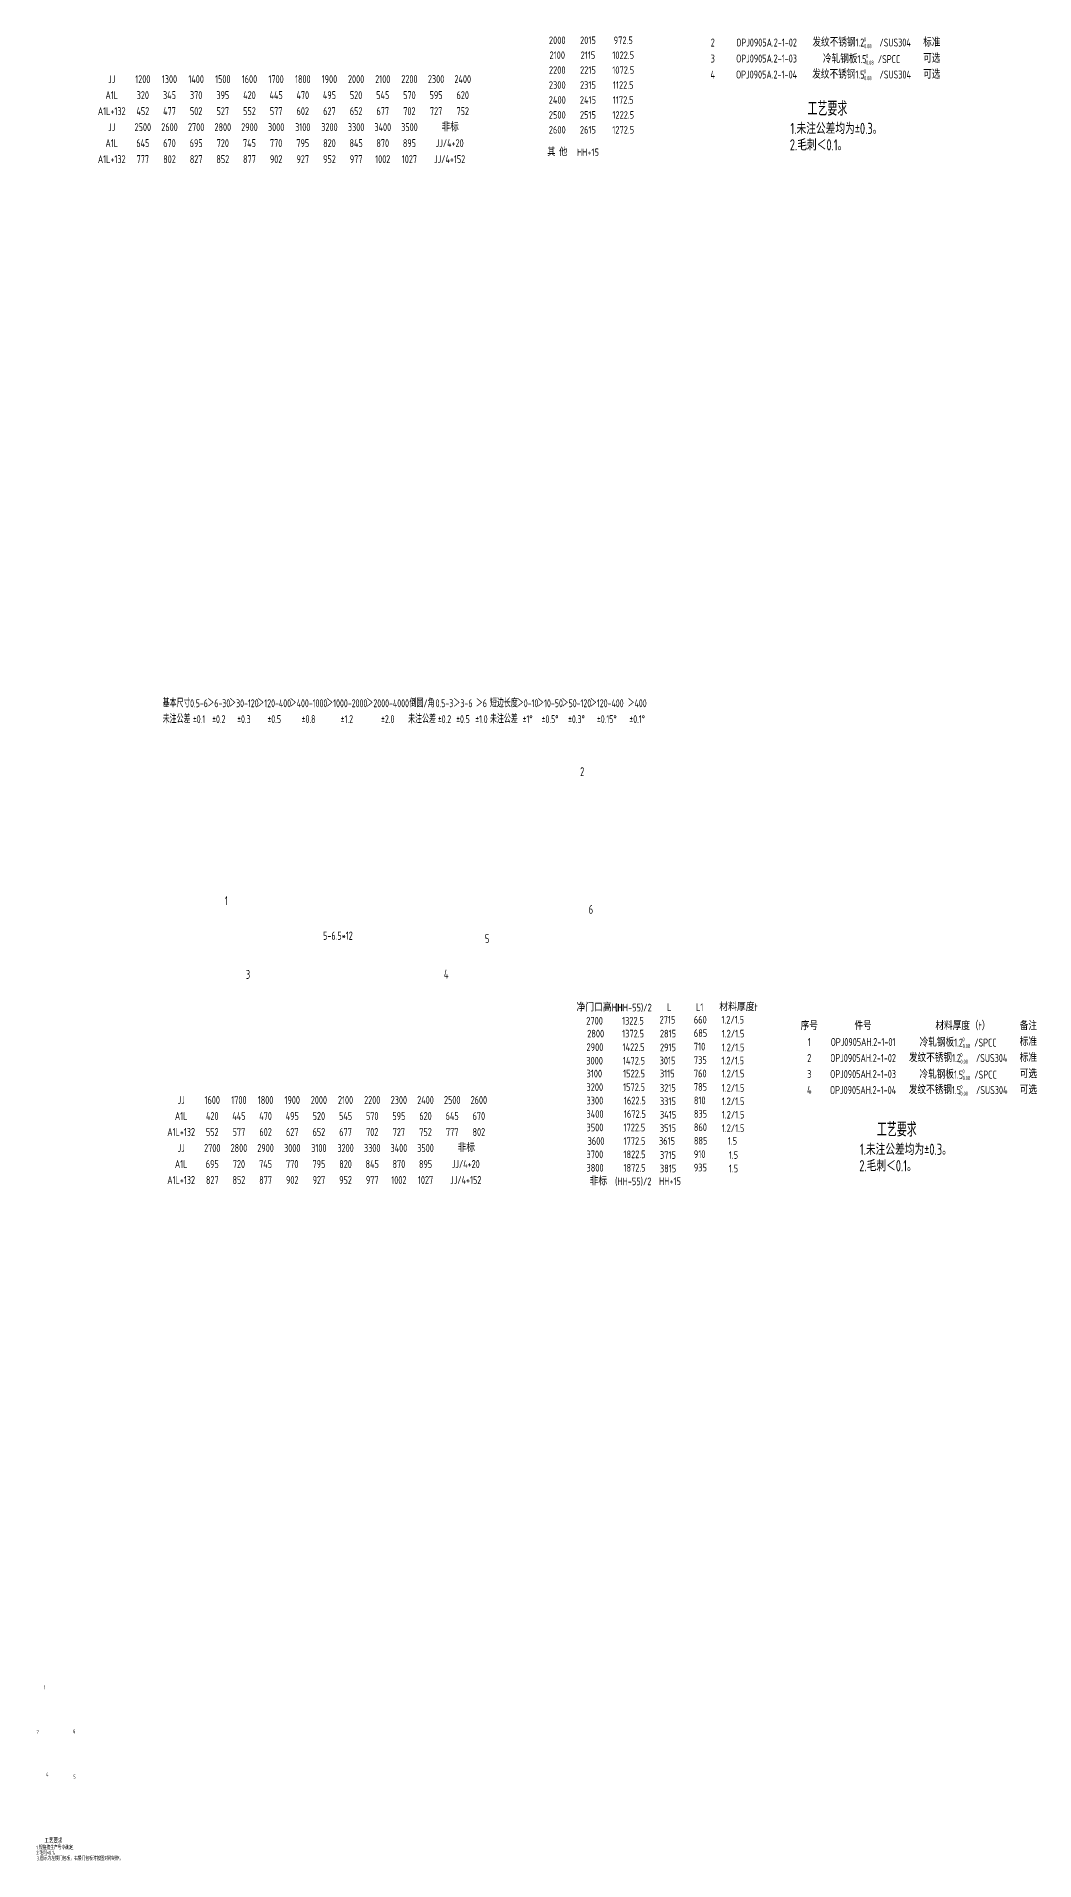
# Model space of a CAD drawing. Header units: inches. Extents: x 14216 to 120088, y -29410 to 23559.
# Drawn here: x 40628 to 43997, y -7037 to -882 of the extents above; entities that cross this region are included whole.
import ezdxf
from ezdxf.enums import TextEntityAlignment as Align

# ---------------------------------------------------------------- set-up
doc = ezdxf.new("R2010")
doc.units = ezdxf.units.IN
doc.header["$LTSCALE"] = 0.3
doc.header["$MEASUREMENT"] = 0
for name, color, linetype in [('2', 2, 'Continuous'), ('2细实线', 2, 'Continuous'), ('7', 4, 'Continuous')]:
    doc.layers.add(name, color=color, linetype=linetype)
doc.layers.add('粗实线', color=7, linetype='Continuous', lineweight=30)
doc.styles.add('HZ', font='isocp2.shx', dxfattribs={"width": 0.7, "bigfont": 'hztxt.shx'})

msp = doc.modelspace()

# ---------------------------------------------------------------- texts
at = {"layer": '2', "style": 'HZ', "width": 0.8}
for s, height, p in [('2000', 25.2, (42386.002, -894.214)), ('2015', 25.2, (42489.602, -894.214)), ('972.5', 25.2, (42608.646, -894.214)), ('2', 27, (42910.902, -902.037)), ('OPJ0905A.2-1-02', 27, (43092.577, -902.037)), ('发纹不锈钢1.2    /SUS304 ', 27, (43419.795, -902.037)), ('标准', 27, (43650.525, -902.037)), ('2200', 25.2, (42386.002, -995.014)), ('2100', 25.2, (42386.002, -944.614)), ('2215', 25.2, (42489.602, -995.014)), ('2115', 25.2, (42489.602, -944.614)), ('1072.5', 25.2, (42608.646, -995.014)), ('1022.5', 25.2, (42608.646, -944.614)), ('3', 27, (42910.902, -956.037)), ('OPJ0905A.2-1-03', 27, (43092.577, -956.037)), ('冷轧钢板1.5   /SPCC', 27, (43413.281, -957.977)), ('可选', 27, (43650.525, -956.037)), ('2300', 25.2, (42386.002, -1045.414)), ('2315', 25.2, (42489.602, -1045.414)), ('1122.5', 25.2, (42608.646, -1045.414)), ('4', 27, (42910.902, -1010.037)), ('OPJ0905A.2-1-04', 27, (43092.577, -1010.037)), ('发纹不锈钢1.5    /SUS304 ', 27, (43419.795, -1010.037)), ('可选', 27, (43650.525, -1010.037)), ('2500', 25.2, (42386.002, -1146.214)), ('2515', 25.2, (42489.602, -1146.214)), ('1222.5', 25.2, (42608.646, -1146.214)), ('2600', 25.2, (42386.002, -1196.614)), ('2615', 25.2, (42489.602, -1196.614)), ('1272.5', 25.2, (42608.646, -1196.614)), ('其 他', 25.2, (42386.002, -1272.214)), ('HH+15', 25.2, (42489.602, -1272.214)), ('序号', 27, (43236.718, -4220.91)), ('件号', 27, (43418.393, -4220.91)), ('材料厚度（t）', 27, (43755.279, -4220.91)), ('备注', 27, (43976.34, -4220.91)), ('1', 27, (43236.718, -4274.91)), ('OPJ0905AH.2-1-01', 27, (43418.393, -4274.91)), ('冷轧钢板1.2   /SPCC', 27, (43739.096, -4276.849)), ('标准', 27, (43976.34, -4274.91)), ('3', 27, (43236.718, -4382.91)), ('2', 27, (43236.718, -4328.91)), ('OPJ0905AH.2-1-03', 27, (43418.393, -4382.91)), ('OPJ0905AH.2-1-02', 27, (43418.393, -4328.91)), ('发纹不锈钢1.2    /SUS304 ', 27, (43745.611, -4328.91)), ('冷轧钢板1.5   /SPCC', 27, (43739.096, -4384.849)), ('标准', 27, (43976.34, -4328.91)), ('可选', 27, (43976.34, -4382.91)), ('4', 27, (43236.718, -4436.91)), ('OPJ0905AH.2-1-04', 27, (43418.393, -4436.91)), ('发纹不锈钢1.5    /SUS304 ', 27, (43745.611, -4436.91)), ('可选', 27, (43976.34, -4436.91))]:
    msp.add_text(s, height=height, dxfattribs=at).set_placement(p, align=Align.MIDDLE_CENTER)
at = {"layer": '2', "color": 3, "style": 'HZ', "width": 0.8}
for s, p in [('2400', (42386.002, -1095.814)), ('2415', (42489.602, -1095.814)), ('1172.5', (42608.646, -1095.814))]:
    msp.add_text(s, height=25.2, dxfattribs=at).set_placement(p, align=Align.MIDDLE_CENTER)
at = {"layer": '2', "color": 6, "style": 'HZ'}
for s, height, width, p in [('1.未注公差均为±0.3。', 38, 0.75, (43173.289, -1210.936)), ('2.毛刺＜0.1。', 38, 0.75, (43171.142, -1266.331)), ('1.未注公差均为±0.3。', 38, 0.75, (43407.682, -4655.937)), ('2.毛刺＜0.1。', 38, 0.75, (43405.536, -4711.332)), ('1.规格按生产号令确定.', 13.5, 0.7, (40627.532, -6999.846)), ('2.毛刺≤0.1。', 13.5, 0.7, (40627.451, -7017.528)), ('3.图示为左慢门包板，右慢门包板时按图对称制作。', 13.5, 0.7, (40629.208, -7036.503))]:
    msp.add_text(s, height=height, dxfattribs=dict(at, width=width)).set_placement(p)
at = {"layer": '2', "color": 4, "style": 'HZ', "width": 0.7}
for s, p in [('2', (42463.176, -3377.585)), ('1', (41263.626, -3813.142)), ('6', (42492.196, -3842.268)), ('5', (42141.776, -3941.157)), ('3', (41334.764, -4061.805)), ('4', (42003.287, -4060.758))]:
    msp.add_text(s, height=30, dxfattribs=at).set_placement(p)
at = {"layer": '2', "char_height": 13.728, "attachment_point": 1, "style": 'HZ'}
for insert in [(43414.165, -884.563), (43421.388, -940.125), (43414.165, -992.563), (43747.204, -4258.998), (43739.98, -4311.435), (43747.204, -4366.998), (43739.98, -4419.435)]:
    msp.add_mtext(' 0\\P-0.08', dxfattribs=dict(at, insert=insert))
at = {"layer": '2', "color": 6, "insert": (41645.371, -3916.048), "char_height": 28, "attachment_point": 5, "style": 'HZ'}
msp.add_mtext('5-6.5*12', dxfattribs=at)
at = {"layer": '2细实线', "style": 'HZ', "width": 0.8}
for s, p in [('JJ', (40881.917, -1025.614)), ('1200', (40986.917, -1025.614)), ('1300', (41076.917, -1025.614)), ('1400', (41166.917, -1025.614)), ('1500', (41256.917, -1025.614)), ('1600', (41346.917, -1025.614)), ('1700', (41436.917, -1025.614)), ('1800', (41526.917, -1025.614)), ('1900', (41616.917, -1025.614)), ('2000', (41706.917, -1025.614)), ('2100', (41796.917, -1025.614)), ('2200', (41886.917, -1025.614)), ('2300', (41976.917, -1025.614)), ('2400', (42066.917, -1025.614)), ('A1L', (40881.917, -1079.614)), ('320', (40986.917, -1079.614)), ('345', (41076.917, -1079.614)), ('370', (41166.917, -1079.614)), ('395', (41256.917, -1079.614)), ('420', (41346.917, -1079.614)), ('445', (41436.917, -1079.614)), ('470', (41526.917, -1079.614)), ('495', (41616.917, -1079.614)), ('520', (41706.917, -1079.614)), ('545', (41796.917, -1079.614)), ('570', (41886.917, -1079.614)), ('595', (41976.917, -1079.614)), ('620', (42066.917, -1079.614)), ('A1L+132', (40881.917, -1133.614)), ('452', (40986.917, -1133.614)), ('477', (41076.917, -1133.614)), ('502', (41166.917, -1133.614)), ('527', (41256.917, -1133.614)), ('552', (41346.917, -1133.614)), ('577', (41436.917, -1133.614)), ('602', (41526.917, -1133.614)), ('627', (41616.917, -1133.614)), ('652', (41706.917, -1133.614)), ('677', (41796.917, -1133.614)), ('702', (41886.917, -1133.614)), ('727', (41976.917, -1133.614)), ('752', (42066.917, -1133.614)), ('A1L', (40881.917, -1241.614)), ('JJ', (40881.917, -1187.614)), ('2500', (40986.917, -1187.614)), ('645', (40986.917, -1241.614)), ('2600', (41076.917, -1187.614)), ('670', (41076.917, -1241.614)), ('2700', (41166.917, -1187.614)), ('695', (41166.917, -1241.614)), ('2800', (41256.917, -1187.614)), ('720', (41256.917, -1241.614)), ('2900', (41346.917, -1187.614)), ('745', (41346.917, -1241.614)), ('3000', (41436.917, -1187.614)), ('770', (41436.917, -1241.614)), ('3100', (41526.917, -1187.614)), ('795', (41526.917, -1241.614)), ('3200', (41616.917, -1187.614)), ('820', (41616.917, -1241.614)), ('3300', (41706.917, -1187.614)), ('845', (41706.917, -1241.614)), ('3400', (41796.917, -1187.614)), ('870', (41796.917, -1241.614)), ('3500', (41886.917, -1187.614)), ('895', (41886.917, -1241.614)), ('JJ/4+20', (42022.705, -1241.614)), ('非标', (42024.531, -1187.614)), ('A1L+132', (40881.917, -1295.614)), ('777', (40986.917, -1295.614)), ('802', (41076.917, -1295.614)), ('827', (41166.917, -1295.614)), ('852', (41256.917, -1295.614)), ('877', (41346.917, -1295.614)), ('902', (41436.917, -1295.614)), ('927', (41526.917, -1295.614)), ('952', (41616.917, -1295.614)), ('977', (41706.917, -1295.614)), ('1002', (41796.917, -1295.614)), ('1027', (41886.917, -1295.614)), ('JJ/4+152', (42022.705, -1295.614)), ('JJ', (41116.31, -4470.615)), ('1600', (41221.31, -4470.615)), ('1700', (41311.31, -4470.615)), ('1800', (41401.31, -4470.615)), ('1900', (41491.31, -4470.615)), ('2000', (41581.31, -4470.615)), ('2100', (41671.31, -4470.615)), ('2200', (41761.31, -4470.615)), ('2300', (41851.31, -4470.615)), ('2400', (41941.31, -4470.615)), ('2500', (42031.31, -4470.615)), ('2600', (42121.31, -4470.615)), ('A1L', (41116.31, -4524.615)), ('420', (41221.31, -4524.615)), ('445', (41311.31, -4524.615)), ('470', (41401.31, -4524.615)), ('495', (41491.31, -4524.615)), ('520', (41581.31, -4524.615)), ('545', (41671.31, -4524.615)), ('570', (41761.31, -4524.615)), ('595', (41851.31, -4524.615)), ('620', (41941.31, -4524.615)), ('645', (42031.31, -4524.615)), ('670', (42121.31, -4524.615)), ('A1L+132', (41116.31, -4578.615)), ('552', (41221.31, -4578.615)), ('577', (41311.31, -4578.615)), ('602', (41401.31, -4578.615)), ('627', (41491.31, -4578.615)), ('652', (41581.31, -4578.615)), ('677', (41671.31, -4578.615)), ('702', (41761.31, -4578.615)), ('727', (41851.31, -4578.615)), ('752', (41941.31, -4578.615)), ('777', (42031.31, -4578.615)), ('非标', (42078.925, -4632.615)), ('802', (42121.31, -4578.615)), ('A1L', (41116.31, -4686.615)), ('JJ', (41116.31, -4632.615)), ('2700', (41221.31, -4632.615)), ('695', (41221.31, -4686.615)), ('2800', (41311.31, -4632.615)), ('720', (41311.31, -4686.615)), ('2900', (41401.31, -4632.615)), ('745', (41401.31, -4686.615)), ('3000', (41491.31, -4632.615)), ('770', (41491.31, -4686.615)), ('3100', (41581.31, -4632.615)), ('795', (41581.31, -4686.615)), ('3200', (41671.31, -4632.615)), ('820', (41671.31, -4686.615)), ('3300', (41761.31, -4632.615)), ('845', (41761.31, -4686.615)), ('3400', (41851.31, -4632.615)), ('870', (41851.31, -4686.615)), ('3500', (41941.31, -4632.615)), ('895', (41941.31, -4686.615)), ('JJ/4+20', (42077.098, -4686.615)), ('A1L+132', (41116.31, -4740.615)), ('827', (41221.31, -4740.615)), ('852', (41311.31, -4740.615)), ('877', (41401.31, -4740.615)), ('902', (41491.31, -4740.615)), ('927', (41581.31, -4740.615)), ('952', (41671.31, -4740.615)), ('977', (41761.31, -4740.615)), ('1002', (41851.31, -4740.615)), ('1027', (41941.31, -4740.615)), ('JJ/4+152', (42077.098, -4740.615))]:
    msp.add_text(s, height=27, dxfattribs=at).set_placement(p, align=Align.MIDDLE_CENTER)
at = {"layer": '2细实线', "linetype": 'ByBlock', "style": 'HZ', "width": 0.65}
for s, p in [('基本尺寸', (41100.86, -3131.739)), ('0.5-6', (41176.595, -3131.739)), ('＞6-30', (41243.42, -3131.739)), ('＞30-120', (41328.065, -3131.739)), ('＞120-400', (41430.53, -3131.739)), ('＞400-1000', (41546.36, -3131.739)), ('＞1000-2000', (41675.555, -3131.739)), ('＞2000-4000', (41813.66, -3131.739)), ('倒圆/角', (41929.49, -3131.739)), ('0.5-3', (42005.225, -3131.739)), ('＞3-6', (42067.595, -3131.739)), ('＞6', (42129.965, -3131.739)), ('短边长度', (42205.7, -3131.739)), ('＞0-10', (42285.89, -3131.739)), ('＞10-50', (42361.625, -3131.739)), ('＞50-120', (42450.725, -3131.739)), ('＞120-400', (42553.19, -3131.739)), ('＞400', (42655.655, -3131.739)), ('未注公差', (41100.86, -3185.199)), ('%%p0.1', (41176.595, -3185.199)), ('%%p0.2', (41243.42, -3185.199)), ('%%p0.3', (41328.065, -3185.199)), ('%%p0.5', (41430.53, -3185.199)), ('%%p0.8', (41546.36, -3185.199)), ('%%p1.2', (41675.555, -3185.199)), ('%%p2.0', (41813.66, -3185.199)), ('未注公差', (41929.49, -3185.199)), ('%%p0.2', (42005.225, -3185.199)), ('%%p0.5', (42067.595, -3185.199)), ('%%p1.0', (42129.965, -3185.199)), ('未注公差', (42205.7, -3185.199)), ('%%p1%%d', (42285.89, -3185.199)), ('%%p0.5%%d', (42361.625, -3185.199)), ('%%p0.3%%d', (42450.725, -3185.199)), ('%%p0.15%%d', (42553.19, -3185.199)), ('%%p0.1%%d', (42655.655, -3185.199))]:
    msp.add_text(s, height=26.73, dxfattribs=at).set_placement(p, align=Align.MIDDLE_CENTER)
at = {"layer": '7', "color": 2, "style": 'HZ', "width": 0.85}
for s, height, p in [('净门口高HH', 25.92, (42450.84, -4171.535)), ('(HH-55)/2', 25.9, (42582.16, -4171.535)), ('L', 25.92, (42756.424, -4170.362)), ('L1', 25.92, (42854.283, -4170.362)), ('材料厚度t', 25.92, (42932.983, -4170.362)), ('2700', 25.92, (42483.931, -4216.1)), ('2800', 25.92, (42487.072, -4259.493)), ('1322.5', 25.92, (42604.774, -4216.1)), ('1372.5', 25.92, (42605.075, -4259.493)), ('2715', 25.92, (42731.493, -4212.582)), ('2815', 25.92, (42732.562, -4259.493)), ('660', 25.92, (42847.112, -4212.582)), ('685', 25.92, (42847.112, -4257.942)), ('1.2/1.5', 25.92, (42940.54, -4212.582)), ('1.2/1.5', 25.92, (42941.609, -4259.493)), ('2900', 25.92, (42484.724, -4305.231)), ('1422.5', 25.92, (42606.474, -4305.231)), ('2915', 25.92, (42732.666, -4305.991)), ('710', 25.92, (42847.112, -4303.302)), ('1.2/1.5', 25.92, (42941.714, -4305.991)), ('3000', 25.92, (42483.931, -4350.907)), ('3100', 25.92, (42484.85, -4394.3)), ('1472.5', 25.92, (42607.701, -4350.907)), ('1522.5', 25.92, (42608.344, -4394.3)), ('3015', 25.92, (42731.493, -4350.495)), ('3115', 25.92, (42732.562, -4394.3)), ('735', 25.92, (42847.112, -4348.662)), ('760', 25.92, (42847.112, -4394.022)), ('1.2/1.5', 25.92, (42940.54, -4350.495)), ('1.2/1.5', 25.92, (42941.609, -4394.3)), ('3200', 25.92, (42484.638, -4440.038)), ('1572.5', 25.92, (42608.132, -4440.038)), ('3215', 25.92, (42732.666, -4442.384)), ('785', 25.92, (42847.112, -4439.382)), ('1.2/1.5', 25.92, (42941.714, -4442.384)), ('3300', 25.92, (42484.638, -4485.398)), ('1622.5', 25.92, (42610.972, -4485.398)), ('3315', 25.92, (42732.666, -4487.744)), ('810', 25.92, (42847.112, -4484.742)), ('1.2/1.5', 25.92, (42941.714, -4487.744)), ('3400', 25.92, (42484.638, -4530.758)), ('3500', 25.92, (42484.638, -4576.118)), ('1722.5', 25.92, (42609.647, -4576.118)), ('1672.5', 25.92, (42610.972, -4530.758)), ('3415', 25.92, (42732.666, -4533.104)), ('3515', 25.92, (42732.666, -4578.464)), ('835', 25.92, (42847.112, -4530.102)), ('860', 25.92, (42847.112, -4575.462)), ('1.2/1.5', 25.92, (42941.714, -4533.104)), ('1.2/1.5', 25.92, (42941.714, -4578.464)), ('3600', 25.92, (42488.278, -4621.994)), ('1772.5', 25.92, (42609.752, -4621.994)), ('3615', 25.92, (42729.382, -4621.517)), ('885', 25.92, (42847.112, -4620.822)), ('1.5', 25.92, (42962.055, -4621.517)), ('3700', 25.92, (42484.638, -4666.838)), ('1822.5', 25.92, (42609.647, -4666.838)), ('3715', 25.92, (42732.666, -4669.184)), ('910', 25.92, (42847.112, -4666.182)), ('1.5', 25.92, (42965.339, -4669.184)), ('3800', 25.92, (42484.638, -4712.198)), ('非标', 25.92, (42495.028, -4758.074)), ('(HH-55)/2', 25.92, (42581.157, -4758.074)), ('1872.5', 25.92, (42609.647, -4712.198)), ('HH+15', 25.92, (42729.382, -4757.597)), ('3815', 25.92, (42732.666, -4714.544)), ('935', 25.92, (42847.112, -4711.542)), ('1.5', 25.92, (42965.339, -4714.544))]:
    msp.add_text(s, height=height, dxfattribs=at).set_placement(p)
at = {"layer": '7', "style": 'HZ', "width": 0.7}
for s, p in [('1', (40652.81, -6459.12)), ('7', (40628.306, -6609.605)), ('6', (40751.776, -6607.35)), ('4', (40660.317, -6753.304)), ('5', (40752.209, -6761.056))]:
    msp.add_text(s, height=13.5, dxfattribs=at).set_placement(p)
at = {"layer": '粗实线', "color": 3, "linetype": 'Continuous', "lineweight": -3, "style": 'HZ', "width": 0.7}
for height, p in [(48, (43230.684, -1149.017)), (48, (43465.078, -4594.018)), (16, (40654.802, -6978.304))]:
    msp.add_text('工艺要求', height=height, dxfattribs=at).set_placement(p)

doc.saveas('drawing.dxf')
